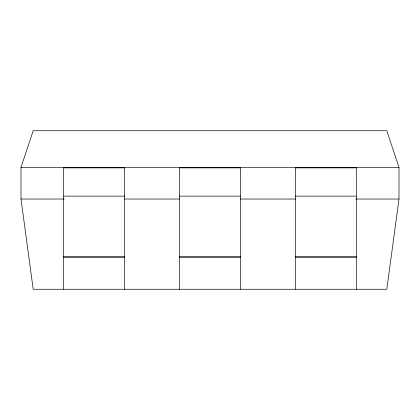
<?xml version="1.0" encoding="UTF-8"?>
<svg xmlns="http://www.w3.org/2000/svg" width="420" height="420" viewBox="0 0 420 420"><rect width="100%" height="100%" fill="white"/><g stroke="black" fill="none" stroke-linecap="round" stroke-linejoin="round"><path stroke-width="0.63" d="M399 199.028L386.804 289.259L33.196 289.259L21 199.028L21 167.323L33.196 130.741L386.804 130.741L399 167.323L399 199.028L355.766 199.028M21 167.323L399 167.323M63.677 167.864L124.645 167.864M179.519 167.864L240.482 167.864M295.355 167.864L356.323 167.864M63.677 196.14L124.645 196.14M179.519 196.14L240.482 196.14M295.355 196.14L356.323 196.14M21 199.028L64.234 199.028M124.493 199.028L179.519 199.028M240.482 199.028L295.507 199.028M63.677 256.337L124.645 256.337M179.519 256.337L240.482 256.337M295.355 256.337L356.323 256.337M63.677 257.555L124.645 257.555M179.519 257.555L240.482 257.555M295.355 257.555L356.323 257.555M356.323 167.323L356.323 289.259M295.355 167.323L295.355 289.259M240.482 167.323L240.482 289.259M179.519 167.323L179.519 289.259M124.645 167.323L124.645 289.259M63.677 167.323L63.677 289.259"/></g></svg>
